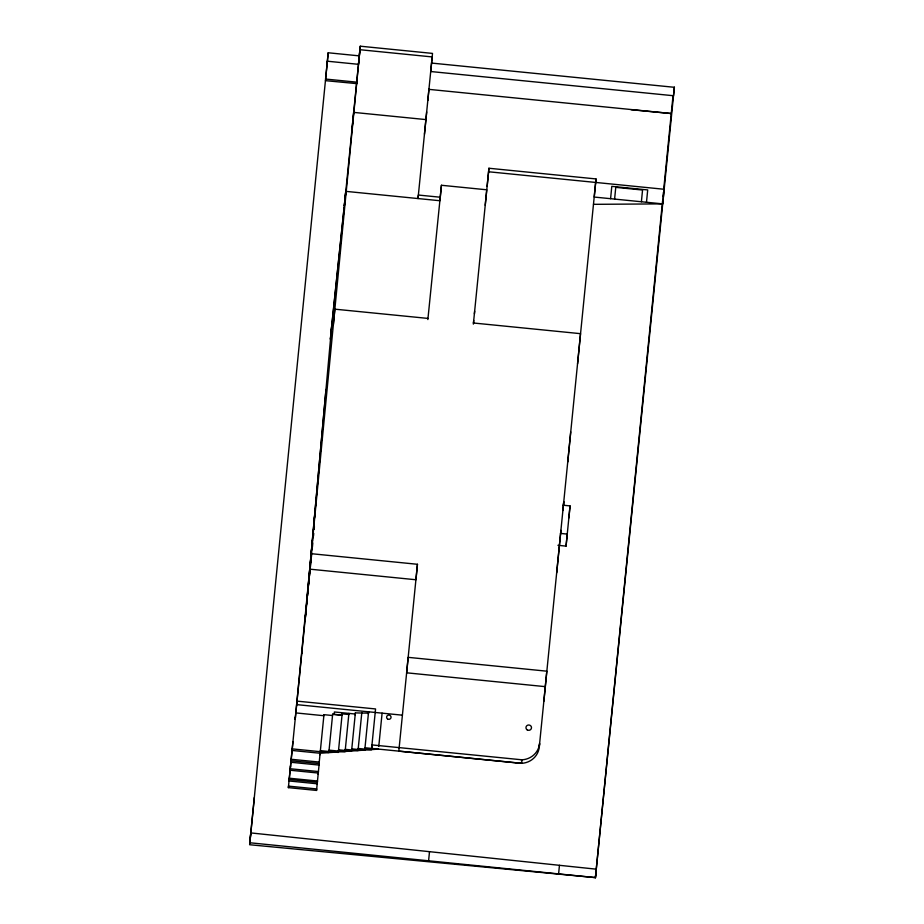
<?xml version="1.0" encoding="UTF-8"?>
<svg xmlns="http://www.w3.org/2000/svg" width="924" height="924" viewBox="0 0 924 924"><rect width="100%" height="100%" fill="white"/><g stroke="black" fill="none" stroke-linecap="round" stroke-linejoin="round"><path stroke-width="1.39" d="M305.163 619.53L325.987 389.454M596.28 868.93L595.403 877.8L674.37 87.052L673.515 95.738L430.734 71.529L432.513 53.407L360.268 46.2L296.639 704.619L402.414 715.176M662.566 200.97L595.426 877.615L249.827 842.757L250.785 832.917L596.257 869.172M254.354 797.424L249.827 842.757M327.235 62.601L328.205 52.772L359.309 55.867M331.035 339.154L330.399 339.096L331.832 324.486L345.772 191.349L439.928 200.739L441.441 185.274L486.752 189.79L485.227 205.255M345.772 191.349L344.34 205.96L359.921 49.711L432.166 56.918L418.018 198.556L418.364 195.045L440.274 197.228M352.229 126.992L353.661 112.382L425.906 119.589M360.268 46.2L358.489 64.322L327.373 61.215L325.594 79.06L356.699 82.155M314.114 520.686L314.507 516.701M311.746 547.02L312.139 542.977M312.982 533.321L313.271 530.33M311.018 555.821L312.531 540.355M288.369 787.629L288.519 786.128L316.689 788.934L316.539 790.436L288.369 787.629L306.606 604.735L331.832 324.486L333.356 324.636L334.869 309.17L427.928 318.41M289.039 780.976L289.304 778.216L317.475 781.023L317.209 783.783L289.039 780.976L292.943 741.741M289.974 771.505L290.252 768.745L318.422 771.552L318.145 774.312M290.402 767.313L290.54 765.811M291.926 751.951L292.227 748.879L328.829 752.529L329.071 750.138L345.079 751.743L345.322 749.352L358.027 750.611L358.235 748.452L371.494 749.768L371.968 744.917L521.968 759.805A18.85 18.145 5.6 0 0 539.604 743.543L539.269 747.054A18.85 18.145 5.6 0 1 521.621 763.316L516.32 762.854M301.767 653.395L302.229 648.683M304.966 621.321L306.352 607.426M313.49 536.082L313.744 533.391M314.148 529.348L314.414 526.657M318.942 765.06L319.23 762.069L291.199 759.274L290.898 762.265L319.069 765.072L319.219 763.571L291.048 760.764M319.97 754.746L320.374 750.635L338.323 752.425L338.577 749.803L351.559 751.108L351.778 748.856L364.761 750.149L364.992 747.759L520.766 763.305M342.053 715.118L332.663 714.171L332.524 715.523L323.966 714.668L323.862 715.719L295.819 712.912M345.206 750.473L348.914 713.386L348.798 714.506L342.169 713.848L342.03 715.268L334.142 714.483L334.384 711.977L355.266 714.021M355.163 715.061L355.37 712.901L368.457 713.143M424.474 134.199L426.68 111.943M427.858 100.393L428.99 88.808M368.364 714.125L368.584 711.803L364.864 749.11M399.156 747.631L398.822 751.131L521.621 763.316L521.968 759.805L521.101 759.782M308.708 584.003L311.33 553.695L417.452 564.287L415.939 579.752L309.817 569.161M473.481 323.042L473.735 320.524M474.393 313.848L474.659 311.215M487.144 186.371L488.923 168.249L596.003 178.933L594.224 197.055L662.716 203.881L664.148 189.27L488.577 171.76M428.597 860.787L429.498 851.674M543.866 701.258L546.812 671.182L408.154 657.345L406.641 672.811L545.299 686.648M556.698 572.845L560.903 530.353M563.363 505.913L563.767 501.674L562.889 510.487M567.763 461.977L570.72 431.901M577.581 363.756L580.526 333.668L473.446 322.996M557.934 545.31L566.054 546.119L567.232 534.084L560.464 533.414M568.872 517.937L570.05 505.902L563.282 505.232M610.591 198.683L611.792 186.348L647.701 189.928L646.488 202.264M614.61 199.087L615.754 187.353L642.55 190.021L641.395 201.755M558.604 873.908L559.447 865.303M328.205 52.772L249.63 844.732L595.426 877.615M295.426 716.909L295.183 719.415L296.974 701.12L375.56 708.951L371.621 748.428M306.699 604.146L307.253 598.556M307.53 595.761L308.096 590.17M308.512 585.978L309.136 579.741M309.563 575.49L309.979 571.24M310.406 566.978L310.972 561.307M311.4 557.057L311.827 552.806M312.393 547.135L312.82 542.873M319.092 763.559L320.12 753.245L378.505 749.11M320.27 751.686L323.966 714.668M316.539 790.436L319.219 763.571M328.932 751.489L332.663 714.171M338.461 751.073L342.169 713.848M351.674 749.976L355.37 712.901M358.131 749.491L361.827 712.485M378.782 746.349L382.097 713.143M399.099 748.371L417.452 564.287M473.354 324.139L488.923 168.249M539.269 747.054L596.003 178.933M566.054 546.119L570.05 505.902M673.03 95.692L663.709 189.501M662.993 196.673L663.42 192.377M427.858 319.554L441.441 185.274M330.399 339.096L344.19 207.392M593.497 204.331L662.716 203.881M325.444 80.654L357.011 83.645M631.069 109.713L671.24 113.537L428.955 89.362M431.566 63.075L674.347 87.295M292.076 750.45L320.12 753.245M290.101 770.235L318.272 773.041M289.177 779.486L317.348 782.293M387.514 718.918A2.218 2.137 2.5 0 0 391.037 717.44A2.218 2.137 2.5 0 0 387.93 715.245A2.218 2.137 2.5 0 0 387.514 718.918M527.188 729.868A2.772 2.668 2.5 0 0 531.496 727.835A2.772 2.668 2.5 0 0 527.5 725.259A2.772 2.668 2.5 0 0 527.188 729.868"/></g></svg>
